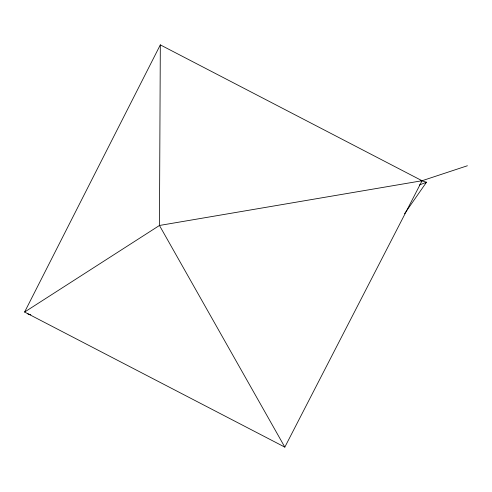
<?xml version="1.0" encoding="UTF-8"?>
<svg xmlns="http://www.w3.org/2000/svg" width="492" height="492" viewBox="0 0 492 492"><rect width="100%" height="100%" fill="white"/><g stroke="black" fill="none" stroke-linecap="round" stroke-linejoin="round"><path stroke-width="0.74" d="M284.831 447.123L24.6 312.051L159.457 225.471L422.062 180.736L160.318 44.877L159.457 225.471L284.831 447.123L422.062 180.736L467.4 165.755M24.6 312.051L160.318 44.877M404.529 213.762L426.49 182.225L420.605 180.447M425.168 182.999L426.49 182.225L419.332 185.01M27.872 313.914L30.811 314.812"/></g></svg>
